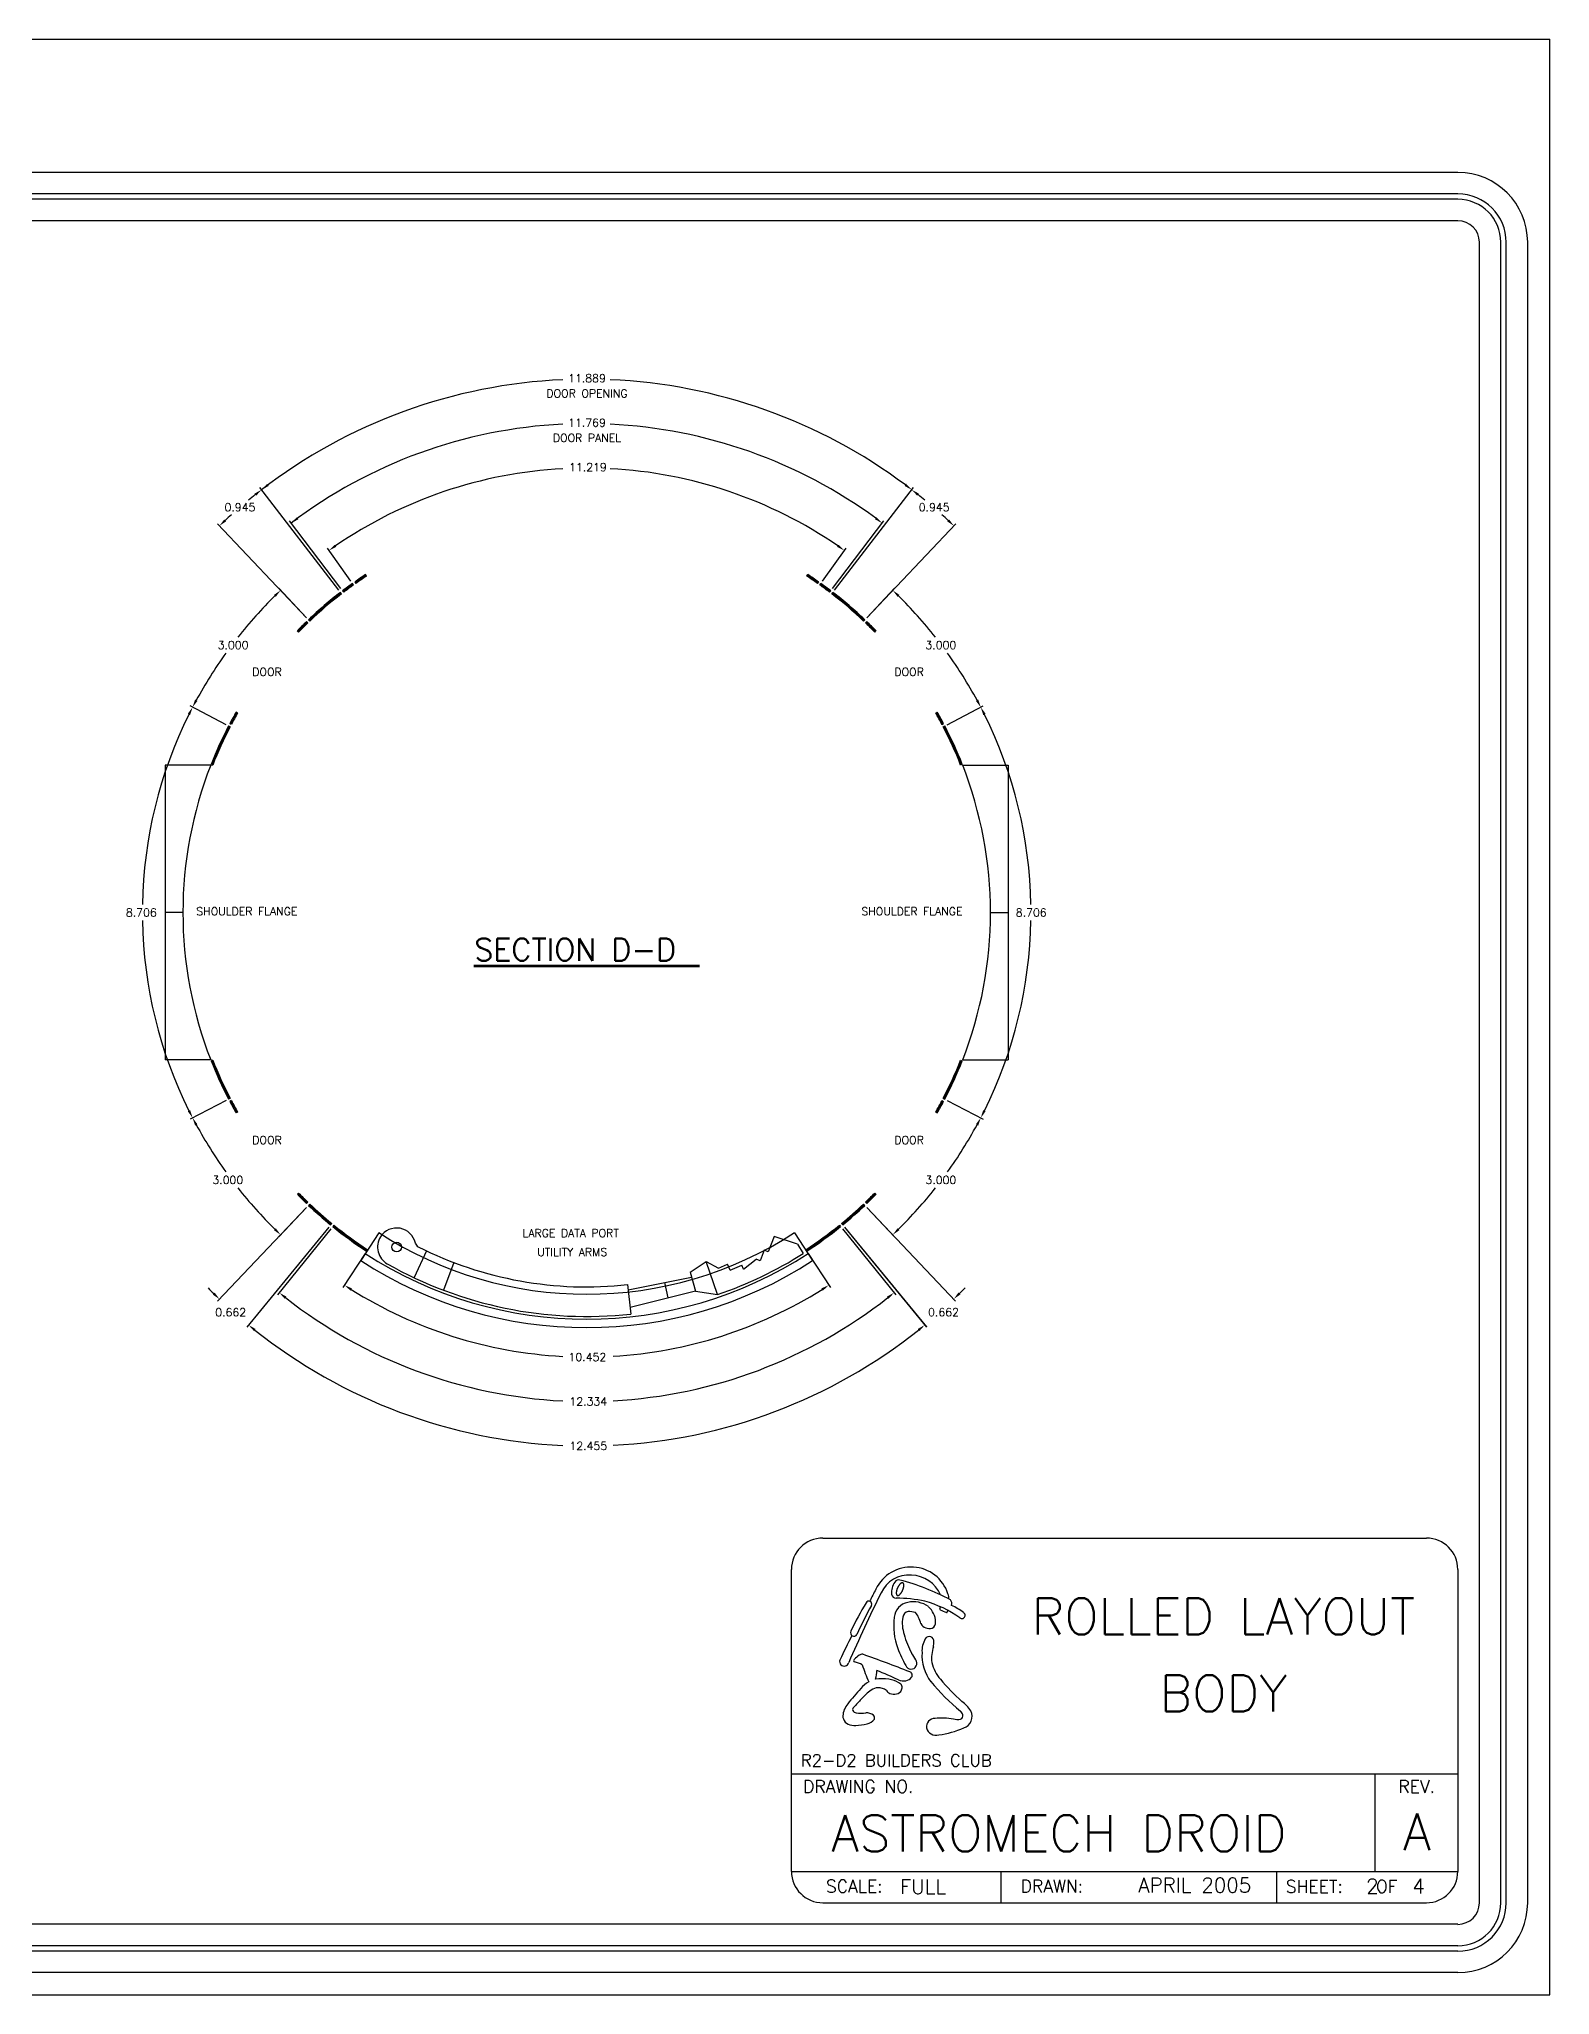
# Model space of a CAD drawing. Extents: x 0 to 68, y 0 to 44.
# Drawn here: x 34 to 68, y 0 to 44 of the extents above; entities that cross this region are included whole.
import ezdxf
from ezdxf.enums import TextEntityAlignment as Align

# ---------------------------------------------------------------- set-up
doc = ezdxf.new("R2010")
doc.units = 0
doc.layers.get('0').update_dxf_attribs({"linetype": 'CONTINUOUS'})
for name, color, linetype in [('BODY_PANELS', 2, 'CONTINUOUS'), ('DIMENSIONS', 1, 'CONTINUOUS'), ('FORM', 5, 'CONTINUOUS'), ('OUTER_SKIN', 7, 'CONTINUOUS'), ('OUTER_SKIN_PANELS', 2, 'CONTINUOUS')]:
    doc.layers.add(name, color=color, linetype=linetype)
doc.styles.get("Standard").update_dxf_attribs({"font": 'simplex.shx'})

msp = doc.modelspace()

# ---------------------------------------------------------------- linework, layer by layer
for p, q in [((0, 44), (68, 44)), ((68, 0), (68, 44)), ((0, 0), (68, 0))]:
    msp.add_line(p, q)
at = {"layer": 'BODY_PANELS'}
for p, q in [((36.836, 27.662), (36.836, 21.037)), ((37.861, 27.662), (36.836, 27.662)), ((54.785, 27.662), (55.809, 27.662)), ((55.809, 27.662), (55.809, 21.037)), ((37.236, 24.35), (36.836, 24.35)), ((55.41, 24.35), (55.809, 24.35)), ((37.861, 21.037), (36.836, 21.037)), ((54.785, 21.037), (55.809, 21.037)), ((41.646, 17.148), (41.238, 16.519)), ((42.722, 16.737), (42.438, 16.136)), ((50.318, 16.752), (50.228, 16.518)), ((50.411, 16.716), (50.318, 16.752)), ((50.544, 17.063), (50.411, 16.716)), ((51.064, 16.893), (50.544, 17.063)), ((51, 17.148), (51.408, 16.519)), ((51.064, 16.893), (51.198, 16.682)), ((43.337, 16.475), (43.101, 15.853)), ((48.652, 16.257), (49.013, 16.502)), ((49.013, 16.502), (49.29, 16.351)), ((49.269, 15.755), (49.013, 16.502)), ((49.29, 16.351), (49.493, 16.441)), ((49.554, 16.304), (49.493, 16.441)), ((49.554, 16.304), (49.814, 16.42)), ((49.855, 16.329), (49.814, 16.42)), ((49.855, 16.329), (50.135, 16.554)), ((50.228, 16.518), (50.135, 16.554)), ((47.245, 15.979), (47.317, 15.318)), ((47.257, 15.863), (48.684, 16.148)), ((47.3, 15.472), (48.772, 15.84)), ((48.074, 16.026), (48.146, 15.684)), ((48.652, 16.257), (48.775, 15.83)), ((48.775, 15.83), (49.269, 15.755))]:
    msp.add_line(p, q, dxfattribs=at)
msp.add_circle((42.047, 16.823), 0.109, dxfattribs=at)
for centre, radius, start, end in [((46.323, 24.35), 9.087, 158.6212, 201.3788), ((46.323, 24.35), 9.087, 338.6212, 21.3788), ((42.047, 16.823), 0.43, 12.2538, 147.554), ((42.047, 16.823), 0.43, 147.554, 240.4012), ((46.323, 24.35), 8.587, 237, 303), ((42.589, 16.941), 0.125, 192.2538, 243.2572), ((46.323, 24.35), 8.422, 243.2572, 276.2833), ((46.323, 24.35), 9.337, 237, 303), ((46.323, 24.35), 9.149, 237, 303), ((46.323, 24.35), 9.087, 240.4012, 276.2833), ((46.323, 24.35), 9.087, 288.9198, 302.4447)]:
    msp.add_arc(centre, radius, start, end, dxfattribs=at)
at = {"layer": 'DIMENSIONS'}
for p, q in [((40.745, 31.602), (38.969, 33.912)), ((40.745, 31.602), (38.969, 33.912)), ((51.901, 31.602), (53.677, 33.912)), ((51.901, 31.602), (53.677, 33.912)), ((40.021, 30.983), (38.014, 33.095)), ((40.793, 31.639), (39.637, 33.163)), ((51.853, 31.639), (53.009, 33.163)), ((52.625, 30.983), (54.632, 33.095)), ((41.017, 31.804), (40.487, 32.547)), ((51.629, 31.804), (52.159, 32.547)), ((40.021, 30.983), (39.392, 31.645)), ((52.625, 30.983), (53.254, 31.645)), ((38.208, 28.576), (37.398, 28.997)), ((38.208, 28.576), (37.398, 28.997)), ((54.438, 28.576), (55.248, 28.997)), ((54.438, 28.576), (55.248, 28.997)), ((43.786, 23.169), (48.86, 23.169)), ((43.786, 23.137), (48.86, 23.137)), ((38.208, 20.124), (37.398, 19.702)), ((38.208, 20.124), (37.398, 19.702)), ((54.438, 20.124), (55.248, 19.702)), ((54.438, 20.124), (55.248, 19.702)), ((40.021, 17.717), (38.016, 15.607)), ((40.021, 17.717), (39.392, 17.055)), ((52.625, 17.717), (53.254, 17.055)), ((52.625, 17.717), (54.626, 15.61)), ((40.522, 17.275), (38.675, 15.022)), ((40.522, 17.275), (38.676, 15.024)), ((40.569, 17.236), (39.365, 15.749)), ((52.077, 17.236), (53.28, 15.749)), ((52.124, 17.275), (53.971, 15.022)), ((52.124, 17.275), (53.967, 15.028)), ((41.337, 16.679), (40.839, 15.913)), ((51.309, 16.679), (51.807, 15.913))]:
    msp.add_line(p, q, dxfattribs=at)
for radius, start, end in [(12, 92.5774, 127.5644), (12, 53.2951, 87.4707), (11, 92.8119, 127.1852), (11, 53.7524, 87.2406), (10, 93.0934, 124.4161), (10, 55.5839, 86.9644), (12, 128.4238, 129.349), (12, 50.651, 51.5762), (12, 131.7733, 132.6765), (12, 47.3235, 48.2267), (10, 134.5673, 141.7124), (10, 38.2876, 45.4327), (10, 144.2952, 151.4622), (10, 28.5378, 35.7048), (10, 153.5249, 178.9702), (10, 1.0298, 26.4751), (10, 181.033, 206.4783), (10, 333.5217, 358.967), (10, 208.541, 215.7079), (10, 324.2921, 331.459), (10, 218.2908, 225.4358), (10, 314.5642, 321.7092), (11.998, 224.7479, 225.6076), (10, 238.0073, 266.903), (10, 273.3975, 301.9927), (11.993, 314.3928, 315.2527), (11, 231.9672, 267.1848), (11, 273.0883, 308.0328), (12, 231.5099, 267.4196), (12, 272.8307, 308.4901)]:
    msp.add_arc((46.323, 24.35), radius, start, end, dxfattribs=at)
for points in [[(39.169, 33.947), (39.132, 33.995), (39.007, 33.862)], [(53.513, 33.995), (53.477, 33.947), (53.639, 33.862)], [(38.847, 33.775), (38.884, 33.728), (39.007, 33.862)], [(53.762, 33.728), (53.799, 33.775), (53.639, 33.862)], [(38.209, 33.15), (38.168, 33.194), (38.057, 33.049)], [(39.837, 33.197), (39.801, 33.245), (39.675, 33.113)], [(52.845, 33.245), (52.809, 33.197), (52.971, 33.113)], [(54.478, 33.194), (54.437, 33.15), (54.589, 33.049)], [(40.688, 32.575), (40.654, 32.624), (40.523, 32.496)], [(51.992, 32.624), (51.958, 32.575), (52.122, 32.496)], [(39.285, 31.496), (39.326, 31.453), (39.435, 31.599)], [(53.32, 31.453), (53.361, 31.496), (53.211, 31.599)], [(37.564, 29.113), (37.511, 29.141), (37.453, 28.968)], [(55.134, 29.141), (55.081, 29.113), (55.192, 28.968)], [(37.345, 28.822), (37.398, 28.794), (37.453, 28.968)], [(55.247, 28.794), (55.301, 28.822), (55.192, 28.968)], [(37.399, 19.905), (37.345, 19.878), (37.454, 19.731)], [(55.301, 19.878), (55.247, 19.905), (55.192, 19.731)], [(37.512, 19.558), (37.565, 19.586), (37.454, 19.731)], [(55.081, 19.586), (55.134, 19.558), (55.192, 19.731)], [(39.327, 17.247), (39.285, 17.204), (39.435, 17.1)], [(53.361, 17.204), (53.319, 17.247), (53.211, 17.1)], [(41.009, 15.843), (41.041, 15.894), (40.873, 15.966)], [(51.605, 15.894), (51.637, 15.843), (51.773, 15.966)], [(37.951, 15.799), (37.909, 15.755), (38.059, 15.652)], [(39.527, 15.662), (39.564, 15.709), (39.405, 15.798)], [(53.081, 15.709), (53.119, 15.662), (53.241, 15.798)], [(54.734, 15.759), (54.692, 15.802), (54.583, 15.655)], [(38.836, 14.934), (38.873, 14.981), (38.714, 15.07)], [(53.773, 14.981), (53.81, 14.934), (53.931, 15.07)]]:
    msp.add_solid(points, dxfattribs=at)
at = {"layer": 'FORM'}
for p, q in [((65.929, 41), (2.071, 41)), ((65.929, 40.516), (2.071, 40.516)), ((65.929, 40.396), (2.071, 40.396)), ((65.929, 39.912), (2.071, 39.912)), ((66.412, 2.071), (66.412, 39.429)), ((66.896, 2.071), (66.896, 39.429)), ((67.016, 2.071), (67.016, 39.429)), ((67.5, 2.071), (67.5, 39.429)), ((65.929, 1.588), (2.071, 1.588)), ((65.929, 1.104), (2.071, 1.104)), ((65.929, 0.984), (2.071, 0.984)), ((65.929, 0.5), (2.071, 0.5))]:
    msp.add_line(p, q, dxfattribs=at)
at = {"layer": 'FORM', "linetype": 'CONTINUOUS'}
for p, q in [((51.639, 10.277), (65.221, 10.277)), ((50.931, 2.779), (50.931, 9.57)), ((65.929, 9.57), (65.929, 2.779)), ((50.931, 4.972), (65.929, 4.972)), ((64.059, 4.972), (64.059, 2.779)), ((50.931, 2.779), (65.929, 2.779)), ((55.645, 2.779), (55.645, 2.071)), ((61.844, 2.77), (61.844, 2.063)), ((51.639, 2.071), (65.221, 2.071))]:
    msp.add_line(p, q, dxfattribs=at)
at = {"layer": 'FORM', "color": 1}
msp.add_polyline3d([(53.438, 9.269, 0), (53.435, 9.271, 0), (53.432, 9.271, 0), (53.428, 9.272, 0), (53.425, 9.272, 0), (53.422, 9.271, 0), (53.418, 9.271, 0), (53.414, 9.27, 0), (53.411, 9.268, 0), (53.407, 9.267, 0), (53.403, 9.265, 0), (53.399, 9.262, 0), (53.395, 9.26, 0), (53.391, 9.257, 0), (53.387, 9.254, 0), (53.383, 9.25, 0), (53.378, 9.246, 0), (53.374, 9.242, 0), (53.37, 9.238, 0), (53.366, 9.233, 0), (53.362, 9.228, 0), (53.358, 9.223, 0), (53.354, 9.217, 0), (53.35, 9.212, 0), (53.346, 9.206, 0), (53.342, 9.2, 0), (53.338, 9.194, 0), (53.334, 9.187, 0), (53.331, 9.181, 0), (53.327, 9.174, 0), (53.324, 9.167, 0), (53.321, 9.161, 0), (53.318, 9.154, 0), (53.315, 9.147, 0), (53.312, 9.14, 0), (53.309, 9.133, 0), (53.306, 9.126, 0), (53.304, 9.119, 0), (53.302, 9.112, 0), (53.3, 9.105, 0), (53.298, 9.098, 0), (53.297, 9.091, 0), (53.295, 9.084, 0), (53.294, 9.078, 0), (53.293, 9.071, 0), (53.292, 9.065, 0), (53.291, 9.058, 0), (53.291, 9.052, 0), (53.291, 9.046, 0), (53.291, 9.041, 0), (53.291, 9.035, 0), (53.291, 9.03, 0), (53.292, 9.025, 0), (53.293, 9.02, 0), (53.294, 9.016, 0), (53.295, 9.011, 0), (53.296, 9.008, 0), (53.298, 9.004, 0), (53.299, 9.001, 0), (53.301, 8.997, 0), (53.303, 8.995, 0), (53.306, 8.992, 0), (53.308, 8.99, 0), (53.311, 8.988, 0), (53.314, 8.987, 0), (53.317, 8.986, 0), (53.32, 8.985, 0), (53.323, 8.985, 0), (53.326, 8.985, 0), (53.33, 8.985, 0), (53.333, 8.986, 0), (53.337, 8.987, 0), (53.341, 8.988, 0), (53.344, 8.99, 0), (53.348, 8.992, 0), (53.352, 8.994, 0), (53.356, 8.997, 0), (53.361, 9, 0), (53.365, 9.003, 0), (53.369, 9.006, 0), (53.373, 9.01, 0), (53.377, 9.014, 0), (53.381, 9.019, 0), (53.385, 9.024, 0), (53.389, 9.029, 0), (53.394, 9.034, 0), (53.398, 9.039, 0), (53.402, 9.045, 0), (53.406, 9.051, 0), (53.41, 9.057, 0), (53.413, 9.063, 0), (53.417, 9.069, 0), (53.421, 9.076, 0), (53.424, 9.082, 0), (53.427, 9.089, 0), (53.431, 9.096, 0), (53.434, 9.103, 0), (53.437, 9.11, 0), (53.44, 9.117, 0), (53.442, 9.124, 0), (53.445, 9.131, 0), (53.447, 9.138, 0), (53.449, 9.145, 0), (53.451, 9.152, 0), (53.453, 9.159, 0), (53.455, 9.166, 0), (53.456, 9.172, 0), (53.457, 9.179, 0), (53.458, 9.185, 0), (53.459, 9.192, 0), (53.46, 9.198, 0), (53.46, 9.204, 0), (53.461, 9.21, 0), (53.461, 9.216, 0), (53.461, 9.221, 0), (53.46, 9.226, 0), (53.459, 9.231, 0), (53.459, 9.236, 0), (53.458, 9.241, 0), (53.457, 9.245, 0), (53.455, 9.249, 0), (53.454, 9.253, 0), (53.452, 9.256, 0), (53.45, 9.259, 0), (53.448, 9.262, 0), (53.446, 9.264, 0), (53.443, 9.266, 0), (53.44, 9.268, 0), (53.438, 9.269, 0)], dxfattribs=at)
at = {"layer": 'FORM'}
for centre, radius, start, end in [((65.929, 39.429), 1.571, 0, 90), ((65.929, 39.429), 1.088, 0, 90), ((65.929, 39.429), 0.967, 0, 90), ((65.929, 39.429), 0.484, 0, 90), ((65.929, 2.071), 1.571, 270, 0), ((65.929, 2.071), 1.088, 270, 0), ((65.929, 2.071), 0.967, 270, 0), ((65.929, 2.071), 0.484, 270, 0)]:
    msp.add_arc(centre, radius, start, end, dxfattribs=at)
at = {"layer": 'FORM', "linetype": 'CONTINUOUS'}
for centre, start, end in [((51.639, 9.57), 90, 180), ((65.221, 9.57), 360, 90), ((51.639, 2.779), 180, 270), ((65.221, 2.779), 270, 0)]:
    msp.add_arc(centre, 0.707, start, end, dxfattribs=at)
at = {"layer": 'FORM', "color": 7}
for centre, radius, start, end in [((53.623, 8.751), 0.875, 18.2326, 154.6361), ((53.576, 8.755), 0.691, 85.4854, 155.5007), ((53.607, 8.704), 0.741, 23.4687, 88.1516), ((82.262, -5.521), 32.733, 153.5831, 156.6069), ((77.534, -3.82), 27.889, 152.341, 152.9694), ((53.611, 8.467), 0.366, 99.8697, 175.5952), ((53.677, 8.269), 0.574, 54.1043, 102.9674), ((53.885, 8.843), 0.597, 5.638, 17.7915), ((54.699, 8.299), 1.466, 172.3003, 200.1263), ((54.294, 8.37), 0.868, 171.5259, 197.4947), ((53.584, 8.474), 0.151, 100.0375, 170.9848), ((53.588, 8.258), 0.366, 68.785, 94.7421), ((53.537, 8.396), 0.274, 20.1831, 47.8338), ((53.074, 8.156), 0.794, 14.2811, 24.9473), ((53.709, 8.382), 0.465, 0.8907, 49.1139), ((54.052, 8.368), 0.124, 291.9673, 10.2011), ((54.291, 8.684), 0.0224, 157.3748, 243.1832), ((53.921, 8.869), 0.391, 333.247, 339.1268), ((54.811, 9.643), 1.113, 241.5397, 249.3399), ((54.423, 8.613), 0.0123, 246.7424, 343.5507), ((53.885, 8.843), 0.597, 336.9972, 341.1119), ((77.847, -4.728), 28.588, 153.3711, 154.604), ((55.296, 8.61), 1.897, 195.3231, 209.2908), ((54.033, 8.463), 0.22, 210.2865, 287.2592), ((54.419, 7.734), 0.55, 149.9608, 183.0164), ((54.035, 7.96), 0.104, 69.7642, 151.8988), ((54.023, 7.953), 0.116, 357.6694, 65.2511), ((53.75, 7.931), 0.388, 345.3619, 2.6057), ((52.119, 7.499), 0.103, 161.1287, 346.893), ((52.36, 7.521), 0.0288, 120.5491, 251.4839), ((52.897, 6.995), 0.78, 124.2548, 135.0129), ((48.482, -3.265), 11.433, 69.2866, 70.2231), ((52.518, 7.579), 0.0854, 76.4452, 134.3635), ((43.131, -19.059), 28.328, 68.3272, 70.6061), ((55.747, 8.708), 2.59, 200.6463, 210.0465), ((53.625, 7.459), 0.13, 201.5645, 38.0941), ((52.178, 6.7), 1.762, 28.4319, 33.8655), ((54.825, 7.637), 0.958, 175.9752, 218.045), ((54.994, 7.564), 0.909, 162.8186, 185.355), ((53.073, 6.39), 0.767, 121.505, 139.0958), ((56.014, 8.53), 3.658, 197.5192, 203.9815), ((51.745, 7.363), 1.112, 346.5241, 356.715), ((52.964, 6.079), 1.034, 81.0168, 97.6796), ((48.482, -3.265), 11.433, 64.8574, 67.5151), ((53.03, 6.489), 0.619, 58.748, 81.1062), ((53.444, 7.294), 0.233, 243.4858, 285.1066), ((53.478, 7.261), 0.195, 277.7873, 324.4296), ((53.573, 7.192), 0.077, 325.5245, 75.3405), ((57.866, 10.187), 4.926, 219.6028, 230.5002), ((54.893, 7.655), 0.822, 192.3535, 222.302), ((57.726, 9.939), 4.46, 219.5063, 228.4276), ((57.366, 2.42), 6.614, 137.4564, 141.4055), ((54.727, 4.39), 3.171, 134.541, 138.9147), ((53.52, 5.79), 1.333, 126.6804, 139.7871), ((52.878, 6.644), 0.264, 90, 125.5975), ((52.907, 6.755), 0.156, 63.4627, 100.742), ((52.92, 6.671), 0.231, 50.0038, 75.5417), ((53.333, 7.08), 0.353, 221.1819, 237.6838), ((53.241, 7.048), 0.283, 250.0839, 281.7545), ((53.281, 6.901), 0.131, 277.7057, 342.6988), ((53.313, 6.917), 0.108, 329.1857, 69.5272), ((54.285, 5.947), 0.813, 32.9711, 53.7284), ((52.573, 6.237), 0.487, 140.5469, 175.5193), ((52.227, 6.272), 0.14, 178.8843, 204.47), ((52.27, 6.252), 0.174, 192.6455, 248.2224), ((52.373, 6.421), 0.0642, 124.2549, 201.2233), ((52.391, 6.429), 0.0839, 201.8253, 267.1645), ((52.496, 7.092), 0.754, 261.666, 278.334), ((52.614, 6.071), 0.275, 52.9907, 91.7489), ((52.568, 6.369), 0.281, 283.5752, 324.5897), ((52.729, 6.235), 0.0747, 337.1416, 47.565), ((54.157, 6.028), 0.191, 88.4325, 186.6263), ((54.319, 4.497), 1.729, 81.4266, 95.2081), ((54.678, 6.663), 0.467, 257.5181, 277.231), ((54.64, 6.267), 0.151, 12.0254, 52.1436), ((54.704, 6.279), 0.0861, 292.2603, 12.8674), ((54.726, 6.264), 0.272, 287.7475, 27.3521), ((52.345, 6.395), 0.335, 245.4026, 275.4098), ((52.339, 7.338), 1.277, 271.6993, 283.3954), ((54.187, 6.068), 0.228, 195.7266, 285.3807), ((53.918, 8.089), 2.266, 278.3733, 293.1521)]:
    msp.add_arc(centre, radius, start, end, dxfattribs=at)
at = {"layer": 'FORM', "color": 5}
for centre, radius, start, end in [((53.608, 9.047), 0.425, 145.6086, 184.3667), ((53.347, 9.231), 0.106, 75.2447, 147.693), ((52.089, 4.404), 5.093, 61.6372, 75.392), ((57.824, 5.616), 6.119, 148.4149, 155.1985), ((52.672, 8.79), 0.0676, 335.3232, 152.6722), ((53.281, 9.021), 0.0969, 183.998, 273.3138), ((53.266, 5.593), 3.332, 78.393, 89.648), ((53.229, 6.364), 2.592, 54.9325, 74.1529), ((54.412, 8.8), 0.129, 342.6983, 41.6728), ((59.009, 5.198), 7.217, 150.4088, 156.2074), ((53.915, 7.427), 1.473, 52.7669, 65.0636), ((54.767, 8.538), 0.0723, 227.6203, 57.4121), ((52.338, 8.147), 0.0772, 152.1811, 330.991)]:
    msp.add_arc(centre, radius, start, end, dxfattribs=at)
at = {"layer": 'OUTER_SKIN'}
for p, q in [((41.076, 31.72), (41.053, 31.753)), ((51.57, 31.72), (51.593, 31.753)), ((40.807, 31.521), (40.783, 31.553)), ((40.855, 31.558), (40.831, 31.589)), ((51.791, 31.558), (51.815, 31.589)), ((51.838, 31.521), (51.863, 31.553)), ((40.064, 30.937), (40.091, 30.908)), ((52.555, 30.908), (52.582, 30.937)), ((38.263, 28.547), (38.299, 28.528)), ((54.347, 28.528), (54.383, 28.547)), ((37.869, 27.683), (37.906, 27.668)), ((54.777, 27.683), (54.739, 27.668)), ((37.906, 21.032), (37.869, 21.017)), ((54.739, 21.032), (54.777, 21.017)), ((38.299, 20.171), (38.263, 20.153)), ((54.347, 20.171), (54.382, 20.153)), ((40.092, 17.791), (40.064, 17.762)), ((52.554, 17.791), (52.582, 17.762)), ((40.587, 17.354), (40.561, 17.323)), ((40.633, 17.316), (40.608, 17.285)), ((52.013, 17.316), (52.038, 17.285)), ((52.059, 17.354), (52.085, 17.323)), ((41.392, 16.765), (41.371, 16.731)), ((51.253, 16.765), (51.275, 16.731))]:
    msp.add_line(p, q, dxfattribs=at)
for radius, start, end in [(9.087, 125.4474, 127.1852), (9.067, 125.4474, 127.1852), (9.047, 125.4474, 127.1852), (9.047, 52.8148, 54.5526), (9.067, 52.8148, 54.5526), (9.087, 52.8148, 54.5526), (9.087, 127.5644, 133.536), (9.067, 127.5644, 133.536), (9.047, 127.5644, 133.536), (9.047, 46.464, 52.4356), (9.067, 46.464, 52.4356), (9.087, 46.464, 52.4356), (9.087, 152.4935, 158.4824), (9.067, 152.4935, 158.4824), (9.047, 152.4935, 158.4824), (9.047, 21.5176, 27.5065), (9.067, 21.5176, 27.5065), (9.087, 21.5176, 27.5065), (9.087, 201.5176, 207.5096), (9.067, 201.5176, 207.5096), (9.047, 201.5176, 207.5096), (9.047, 332.4904, 338.4824), (9.067, 332.4904, 338.4824), (9.087, 332.4904, 338.4824), (9.087, 226.4672, 230.6505), (9.067, 226.4672, 230.6505), (9.047, 226.4672, 230.6505), (9.047, 309.3495, 313.5328), (9.067, 309.3495, 313.5328), (9.087, 309.3495, 313.5328), (9.087, 231.0296, 236.976), (9.067, 231.0296, 236.976), (9.047, 231.0296, 236.976), (9.047, 303.024, 308.9704), (9.067, 303.024, 308.9704), (9.087, 303.024, 308.9704)]:
    msp.add_arc((46.323, 24.35), radius, start, end, dxfattribs=at)
at = {"layer": 'OUTER_SKIN_PANELS'}
for p, q in [((41.102, 31.787), (41.125, 31.755)), ((41.368, 31.919), (41.346, 31.953)), ((51.278, 31.919), (51.3, 31.953)), ((51.521, 31.755), (51.544, 31.787)), ((40.048, 30.867), (40.02, 30.896)), ((52.598, 30.867), (52.626, 30.896)), ((39.84, 30.66), (39.811, 30.688)), ((52.806, 30.66), (52.834, 30.688)), ((38.326, 28.581), (38.291, 28.6)), ((38.468, 28.838), (38.433, 28.858)), ((54.178, 28.838), (54.213, 28.858)), ((54.319, 28.581), (54.355, 28.6)), ((38.327, 20.118), (38.291, 20.099)), ((38.468, 19.861), (38.433, 19.841)), ((54.178, 19.861), (54.212, 19.841)), ((54.319, 20.118), (54.355, 20.099)), ((39.84, 18.039), (39.812, 18.011)), ((40.048, 17.832), (40.021, 17.804)), ((52.597, 17.832), (52.625, 17.804)), ((52.834, 18.011), (52.805, 18.039))]:
    msp.add_line(p, q, dxfattribs=at)
for radius, start, end in [(9.087, 123.2104, 125.0683), (9.067, 123.2104, 125.0683), (9.047, 123.2104, 125.0683), (9.047, 54.9317, 56.7896), (9.067, 54.9317, 56.7896), (9.087, 54.9317, 56.7896), (9.087, 133.9151, 135.773), (9.067, 133.9151, 135.773), (9.047, 133.9151, 135.773), (9.047, 44.227, 46.0849), (9.067, 44.227, 46.0849), (9.087, 44.227, 46.0849), (9.087, 150.2565, 152.1144), (9.067, 150.2565, 152.1144), (9.047, 150.2565, 152.1144), (9.047, 27.8856, 29.7435), (9.067, 27.8856, 29.7435), (9.087, 27.8856, 29.7435), (9.087, 207.8888, 209.7466), (9.067, 207.8888, 209.7466), (9.047, 207.8888, 209.7466), (9.047, 330.2534, 332.1112), (9.067, 330.2534, 332.1112), (9.087, 330.2534, 332.1112), (9.087, 224.2302, 226.088), (9.067, 224.2302, 226.088), (9.047, 224.2302, 226.088), (9.047, 313.912, 315.7698), (9.067, 313.912, 315.7698), (9.087, 313.912, 315.7698)]:
    msp.add_arc((46.323, 24.35), radius, start, end, dxfattribs=at)

# ---------------------------------------------------------------- texts
at = {"layer": 'BODY_PANELS'}
for s, p in [('SHOULDER FLANGE', (37.537, 24.288)), ('SHOULDER FLANGE', (52.505, 24.288)), ('LARGE DATA PORT', (44.879, 17.049)), ('UTILITY ARMS', (45.211, 16.623))]:
    msp.add_text(s, height=0.18, dxfattribs=at).set_placement(p)
at = {"layer": 'DIMENSIONS'}
for s, p in [('DOOR OPENING', (46.33, 35.939)), ('11.889', (46.33, 36.28)), ('11.769', (46.33, 35.28)), ('DOOR PANEL', (46.33, 34.939))]:
    msp.add_text(s, height=0.18, dxfattribs=at).set_placement(p, align=Align.CENTER)
for s, height, p in [('11.219', 0.18, (45.927, 34.28)), ('0.945', 0.18, (38.173, 33.378)), ('0.945', 0.18, (53.795, 33.378)), ('3.000', 0.18, (38.018, 30.276)), ('3.000', 0.18, (53.946, 30.276)), ('8.706', 0.18, (35.953, 24.26)), ('8.706', 0.18, (55.981, 24.26)), ('SECTION D-D', 0.5, (43.794, 23.267)), ('3.000', 0.18, (37.899, 18.243)), ('3.000', 0.18, (53.947, 18.243)), ('0.662', 0.18, (37.964, 15.266)), ('0.662', 0.18, (54.006, 15.27)), ('10.452', 0.18, (45.915, 14.26)), ('12.334', 0.18, (45.935, 13.26)), ('12.455', 0.18, (45.935, 12.26))]:
    msp.add_text(s, height=height, dxfattribs=at).set_placement(p)
at = {"layer": 'FORM'}
for s, height, p in [('ROLLED LAYOUT', 0.81877, (60.652, 8.107)), ('BODY', 0.8188, (60.652, 6.375))]:
    msp.add_text(s, height=height, dxfattribs=at).set_placement(p, align=Align.CENTER)
at = {"layer": 'FORM', "color": 7}
msp.add_text('R2-D2 BUILDERS CLUB', height=0.27077, dxfattribs=at).set_placement((51.144, 5.141))
at = {"layer": 'FORM', "linetype": 'CONTINUOUS'}
for s, height, p in [('DRAWING NO.', 0.28297, (51.191, 4.547)), ('SCALE:', 0.283, (51.708, 2.303)), ('DRAWN:', 0.283, (56.088, 2.303)), ('SHEET:   OF', 0.28297, (62.056, 2.299))]:
    msp.add_text(s, height=height, dxfattribs=at).set_placement(p)
msp.add_text('REV.', height=0.283, dxfattribs=at).set_placement((65.002, 4.547), align=Align.CENTER)
at = {"layer": 'FORM'}
for s, height, p in [('ASTROMECH DROID', 0.81877, (51.824, 3.227)), ('A', 0.819, (64.694, 3.259)), ('FULL', 0.3275, (53.371, 2.272)), ('2   4', 0.3275, (63.865, 2.281))]:
    msp.add_text(s, height=height, dxfattribs=at).set_placement(p)
msp.add_text('APRIL 2005', height=0.3275, dxfattribs=at).set_placement((61.279, 2.306), align=Align.RIGHT)
at = {"layer": 'OUTER_SKIN_PANELS'}
for p in [(38.797, 29.674), (53.248, 29.674), (38.797, 19.141), (53.248, 19.141)]:
    msp.add_text('DOOR', height=0.18, dxfattribs=at).set_placement(p)

doc.saveas('drawing.dxf')
